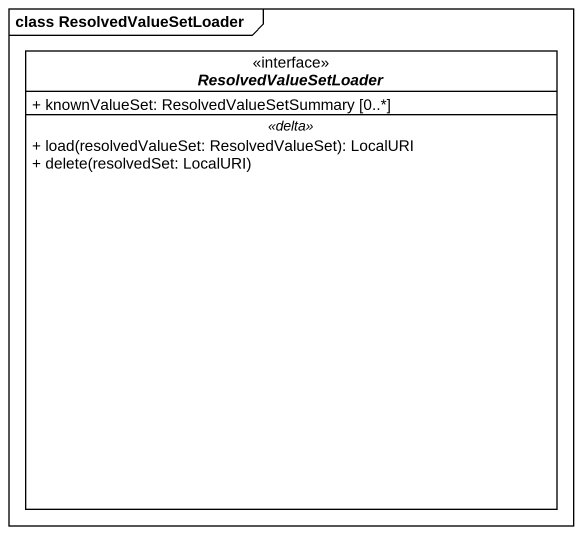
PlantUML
@startuml
mainframe class ResolvedValueSetLoader
hide circle
hide empty members
skinparam classAttributeIconSize 0
interface ResolvedValueSetLoader <<interface>> {
  + knownValueSet: ResolvedValueSetSummary [0..*]
  .. <<delta>> ..
  + load(resolvedValueSet: ResolvedValueSet): LocalURI
  + delete(resolvedSet: LocalURI)
}
@enduml
